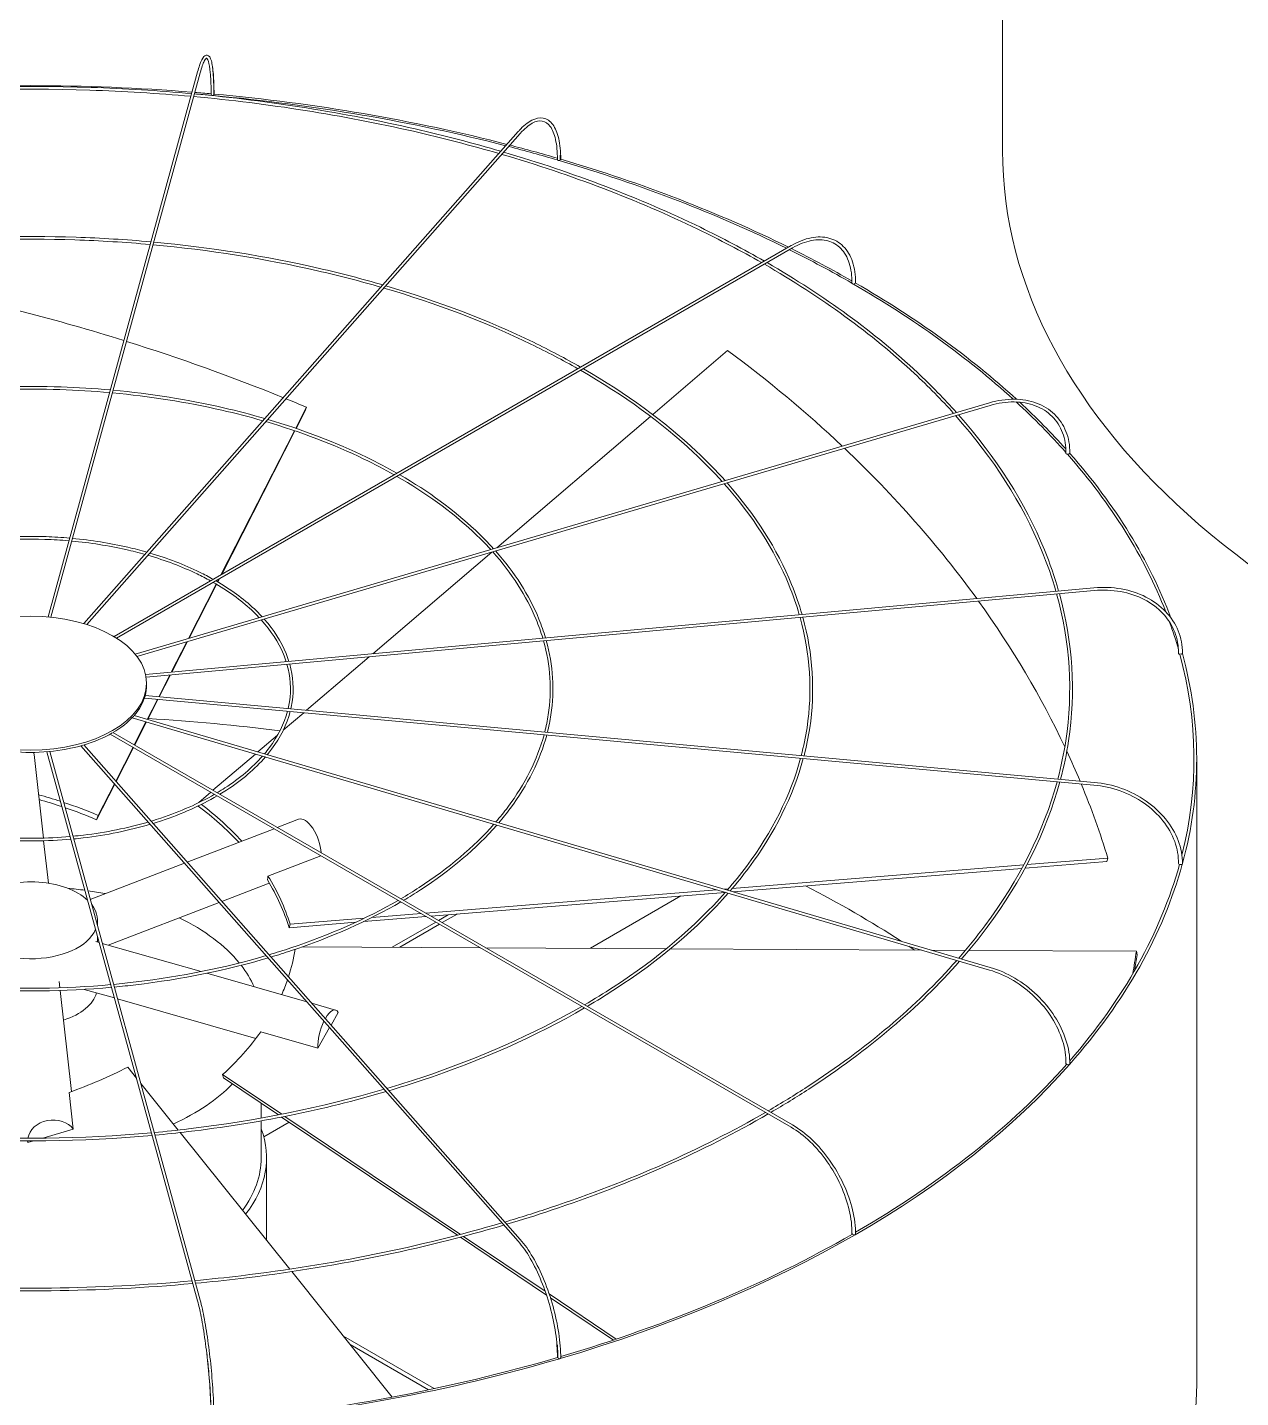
# Model space of a CAD drawing. Header units: millimetres. Extents: x -312439 to 477422, y -331570 to 212570.
# Drawn here: x 398509.9 to 398782.8, y 90898.6 to 91206.8 of the extents above; entities that cross this region are included whole.
import ezdxf

# ---------------------------------------------------------------- set-up
doc = ezdxf.new("R2010")
doc.units = ezdxf.units.MM

msp = doc.modelspace()

# ---------------------------------------------------------------- linework, layer by layer
at = {"color": 0, "linetype": 'Continuous', "lineweight": 0, "extrusion": (8.40036e-17, 0.816497, 0.57735)}
for p, q in [((398729.231, 91179.153), (398729.231, 91319.893)), ((398548.169, 91196.795), (398514.548, 91074.237)), ((398515.167, 91074.178), (398548.76, 91196.633)), ((398620.309, 91183.396), (398522.627, 91072.711)), ((398620.768, 91182.991), (398523.268, 91072.512)), ((398681.695, 91157.741), (398529.378, 91069.801)), ((398682.001, 91157.211), (398529.969, 91069.435)), ((398667.405, 91134.138), (398650.546, 91119.734)), ((398726.305, 91122.373), (398534.139, 91065.842)), ((398534.548, 91065.324), (398726.478, 91121.785)), ((398570.256, 91116.658), (398572.675, 91121.398)), ((398572.304, 91120.431), (398570.361, 91116.622)), ((398572.304, 91120.431), (398572.675, 91121.398)), ((398650.07, 91119.327), (398615.475, 91089.769)), ((398553.44, 91083.693), (398569.975, 91116.106)), ((398570.08, 91116.071), (398553.614, 91083.794)), ((398614.335, 91088.795), (398587.585, 91065.94)), ((398552.653, 91082.15), (398552.929, 91082.691)), ((398553.103, 91082.791), (398552.747, 91082.094)), ((398749.782, 91080.772), (398536.483, 91061.267)), ((398749.838, 91080.162), (398536.597, 91060.663)), ((398546.134, 91069.371), (398552.374, 91081.603)), ((398552.468, 91081.547), (398546.278, 91069.413)), ((398542.27, 91061.796), (398545.75, 91068.619)), ((398545.895, 91068.662), (398542.399, 91061.808)), ((398586.779, 91065.251), (398572.695, 91053.217)), ((398539.444, 91056.258), (398541.941, 91061.151)), ((398542.07, 91061.163), (398539.562, 91056.247)), ((398536.7, 91058.829), (398536.7, 91059.329)), ((398536.216, 91055.938), (398749.782, 91036.409)), ((398536.396, 91056.537), (398749.838, 91037.019)), ((398536.853, 91051.179), (398539.145, 91055.67)), ((398539.262, 91055.66), (398536.96, 91051.147)), ((398726.305, 90994.808), (398533.449, 91051.542)), ((398726.478, 90995.396), (398533.909, 91052.045)), ((398572.044, 91052.662), (398567.438, 91048.726)), ((398682.001, 90959.97), (398529.147, 91048.22)), ((398533.934, 91045.457), (398536.57, 91050.624)), ((398536.677, 91050.592), (398534.029, 91045.402)), ((398620.309, 90933.785), (398521.941, 91045.247)), ((398620.768, 90934.19), (398522.592, 91045.435)), ((398528.528, 91047.871), (398681.695, 90959.44)), ((398566.176, 91047.648), (398561.74, 91043.858)), ((398511.387, 91043.314), (398513.481, 91024.481)), ((398514.287, 91043.898), (398548.169, 90920.386)), ((398548.76, 90920.548), (398514.906, 91043.953)), ((398529.773, 91037.298), (398533.656, 91044.91)), ((398533.751, 91044.855), (398529.85, 91037.21)), ((398561.184, 91043.383), (398551.644, 91035.232)), ((398772.907, 90901.578), (398772.907, 91042.318)), ((398529.551, 91036.624), (398525.469, 91028.621)), ((398525.839, 91029.588), (398529.473, 91036.712)), ((398551.15, 91034.81), (398548.446, 91032.499)), ((398525.469, 91028.621), (398525.839, 91029.588)), ((398548.432, 91032.447), (398548.446, 91032.499)), ((398565.377, 91026.596), (398545.848, 91019.083)), ((398570.906, 91028.722), (398566.113, 91026.878)), ((398513.548, 91023.871), (398514.61, 91014.325)), ((398564.012, 91015.947), (398575.901, 91020.52)), ((398545.238, 91018.849), (398524.031, 91010.692)), ((398668.449, 91013.153), (398734.009, 91018.456)), ((398733.582, 91017.663), (398668.64, 91012.41)), ((398752.719, 91019.211), (398734.311, 91017.722)), ((398734.734, 91018.514), (398752.925, 91019.986)), ((398752.719, 91019.211), (398752.925, 91019.986)), ((398564.31, 91014.34), (398553.652, 91010.241)), ((398599.539, 91007.58), (398664.916, 91012.867)), ((398666.871, 91012.267), (398600.691, 91006.915)), ((398656.911, 91011.462), (398636.53, 90999.695)), ((398666.619, 91013.005), (398667.582, 91013.083)), ((398553.042, 91010.006), (398528.093, 91000.409)), ((398525.657, 91005.982), (398525.657, 91004.763)), ((398583.749, 91005.544), (398568.762, 91004.332)), ((398568.762, 91004.332), (398568.968, 91005.107)), ((398568.968, 91005.107), (398585.683, 91006.459)), ((398599.617, 91006.828), (398585.486, 91005.685)), ((398587.346, 91006.593), (398598.465, 91007.493)), ((398601.731, 91005.607), (398591.921, 90999.943)), ((398593.636, 90999.933), (398602.597, 91005.107)), ((398604.535, 91007.225), (398602.344, 91005.96)), ((398603.21, 91005.46), (398606.549, 91007.388)), ((398525.657, 91002.448), (398525.657, 91001.105)), ((398526.057, 91000.991), (398525.267, 91001.216)), ((398548.965, 90994.446), (398526.746, 91000.794)), ((398611.733, 90999.833), (398571.836, 91000.054)), ((398653.591, 90999.6), (398612.969, 90999.826)), ((398711.105, 90999.28), (398654.552, 90999.594)), ((398720.877, 90999.226), (398713.317, 90999.268)), ((398759.338, 90999.012), (398721.672, 90999.221)), ((398759.502, 90998.251), (398759.338, 90999.012)), ((398572.777, 90987.643), (398550.242, 90994.082)), ((398517.224, 90990.817), (398517.068, 90992.221)), ((398519.82, 90967.472), (398517.292, 90990.206)), ((398529.48, 90988.515), (398522.684, 90990.457)), ((398561.29, 90979.428), (398530.169, 90988.319)), ((398579.198, 90985.809), (398573.87, 90987.331)), ((398579.793, 90985.247), (398578.189, 90982.437)), ((398575.237, 90977.264), (398562.386, 90980.935)), ((398577.869, 90981.875), (398575.237, 90977.264)), ((398534.417, 90970.516), (398532.461, 90972.956)), ((398553.975, 90970.541), (398553.81, 90971.302)), ((398553.81, 90971.302), (398567.094, 90962.375)), ((398543.806, 90958.809), (398535.382, 90969.313)), ((398566.344, 90962.229), (398553.975, 90970.541)), ((398520.226, 90959.028), (398519.308, 90967.289)), ((398562.482, 90961.51), (398562.482, 90964.824)), ((398606.617, 90935.165), (398567.064, 90961.745)), ((398567.812, 90961.893), (398607.314, 90935.347)), ((398513.363, 90956.988), (398520.226, 90959.028)), ((398562.482, 90952.539), (398562.482, 90960.888)), ((398568.79, 90960.585), (398563.067, 90957.281)), ((398509.931, 90956.364), (398509.974, 90955.981)), ((398509.974, 90955.981), (398511.262, 90956.364)), ((398568.899, 90927.521), (398544.26, 90958.244)), ((398563.706, 90933.996), (398563.706, 90952.539)), ((398626.662, 90921.695), (398607.295, 90934.709)), ((398607.991, 90934.892), (398626.373, 90922.539)), ((398591.972, 90898.752), (398569.343, 90926.968)), ((398627.261, 90921.942), (398642.352, 90911.801)), ((398641.707, 90911.584), (398627.534, 90921.108)), ((398601.42, 90900.652), (398580.988, 90912.448)), ((398582.482, 90910.585), (398600.153, 90900.383))]:
    msp.add_line(p, q, dxfattribs=at)
at = {"color": 0, "linetype": 'Continuous', "lineweight": 0}
for centre, major_axis, ratio, start_param, end_param in [((398510.682, 91042.318), (-262.225, 0), 0.5773503, 4.5737285, 4.8518651), ((398510.682, 91042.318), (-261.613, 0), 0.5773503, 4.556469, 4.5713736), ((398510.682, 91042.318), (-262.225, 0), 0.5773503, 4.5571855, 4.5713361), ((398551.523, 91191.65), (0.306, -0.001), 0.5647458, 3.1415927, 4.5569919), ((398551.523, 91191.65), (0.306, -0.001), 0.5647458, 4.5569919, 6.1277883), ((398510.682, 91042.318), (-261.613, 0), 0.5773503, 4.2918428, 4.5551023), ((398551.571, 91191.825), (0.306, 0), 0.5773503, 5.7174869, 6.2831853), ((398510.682, 91042.318), (-262.225, 0), 0.5773503, 4.2917243, 4.5546375), ((398510.682, 91042.318), (-261.613, 0), 0.5773503, 4.242585, 4.2890574), ((398510.682, 91042.318), (-262.225, 0), 0.5773503, 4.2438111, 4.2889455), ((398991.456, 91179.153), (262.225, 0), 0.5773503, 3.1415927, 5.4977871), ((398629.413, 91177.039), (0.306, -0.003), 0.5659728, 3.1415927, 4.2460434), ((398629.413, 91177.039), (0.306, -0.003), 0.5659728, 4.2460434, 5.8168397), ((398510.682, 91042.318), (-261.613, 0), 0.5773503, 4.0051997, 4.2408431), ((398629.552, 91177.196), (0.306, 0), 0.5773503, 5.290332, 6.2831853), ((398510.682, 91042.318), (-262.225, 0), 0.5773503, 4.0050166, 4.2406095), ((398510.682, 91042.318), (-261.613, 0), 0.5773503, 3.9286416, 4.0018792), ((398510.682, 91042.318), (-262.225, 0), 0.5773503, 3.9309746, 4.001704), ((398511.052, 91000.601), (-236.033, 90.421), 0.5343599, 4.8289255, 5.0170065), ((398695.67, 91149.246), (0.306, -0.004), 0.5683066, 3.1415927, 3.9346429), ((398695.67, 91149.246), (0.306, -0.004), 0.5683066, 3.9346429, 5.5054392), ((398510.682, 91042.318), (-261.613, 0), 0.5773503, 3.7066773, 3.9265771), ((398695.886, 91149.371), (-0.306, 0), 0.5773503, 1.8326303, 3.1415927), ((398510.682, 91042.318), (-262.225, 0), 0.5773503, 3.705131, 3.9265633), ((398511.052, 91000.601), (-236.033, 90.421), 0.5343599, 4.6778989, 4.8264893), ((398510.887, 91000.409), (244.29, -64.884), 0.7560981, 0.9482496, 1.0897919), ((398511.052, 91000.601), (-236.033, 90.421), 0.5343599, 4.655659, 4.6753292), ((398510.682, 91042.318), (-261.613, 0), 0.5773503, 3.6151503, 3.7017035), ((398510.682, 91042.318), (-262.225, 0), 0.5773503, 3.6198551, 3.6998544), ((398510.887, 91000.409), (244.29, -64.884), 0.7560981, 0.7473423, 0.9452164), ((398743.809, 91110.992), (-0.306, 0.005), 0.5715189, 0, 0.4809344), ((398743.809, 91110.992), (-0.306, 0.005), 0.5715189, 0.4809344, 2.0517307), ((398510.682, 91042.318), (-261.613, 0), 0.5773503, 3.3623861, 3.6122993), ((398744.081, 91111.072), (-0.306, 0), 0.5773503, 1.5184711, 3.1415927), ((398510.682, 91042.318), (-262.225, 0), 0.5773503, 3.3525846, 3.6125039), ((398510.887, 91000.409), (244.29, -64.884), 0.7560981, 0.5676523, 0.7441319), ((398510.682, 91042.318), (-261.613, 0), 0.5773503, 3.3053341, 3.3466211), ((398769.117, 91066.022), (-0.306, 0.006), 0.5752952, 0, 0.1678974), ((398769.117, 91066.022), (-0.306, 0.006), 0.5752952, 0.1678974, 1.7386937), ((398510.682, 91042.318), (-261.613, 0), 0.5773503, 2.9976529, 3.2980059), ((398769.419, 91066.05), (-0.306, 0), 0.5773503, 1.2043118, 3.1415927), ((398510.682, 91042.318), (-262.225, 0), 0.5773503, 2.9856485, 3.2984345), ((398510.573, 91058.829), (-26.126, 0), 0.5773503, 2.9880814, 3.1415927), ((398510.573, 91058.829), (-26.126, 0), 0.5773503, 2.6739221, 2.9809447), ((398510.573, 91058.829), (-26.126, 0), 0.5773503, 2.3597628, 2.6667854), ((398510.682, 90901.078), (-261.613, 0), 0.5773503, 4.4965959, 4.611374), ((398510.573, 91058.829), (-26.126, 0), 0.5773503, 2.0456036, 2.3526262), ((398510.573, 91058.829), (-26.126, 0), 0.5773503, 1.7314443, 2.0384669), ((398510.573, 91058.829), (-26.126, 0), 0.5773503, 1.417285, 1.7243076), ((398505.893, 91042.703), (-5.494, -0.611), 0.8148193, 3.1415927, 3.239858), ((398510.887, 91000.409), (244.29, -64.884), 0.7560981, 0.5274276, 0.562586), ((398510.887, 91000.409), (244.29, -64.884), 0.7560981, 0.4379774, 0.5241031), ((398511.052, 91000.601), (56.639, -21.698), 0.5343599, 1.6636456, 1.7494756), ((398510.682, 90999.634), (-56.639, 21.698), 0.5343599, 4.7930664, 4.8825345), ((398511.052, 91000.601), (56.639, -21.698), 0.5343599, 1.5140664, 1.6514841), ((398510.682, 90999.634), (-56.639, 21.698), 0.5343599, 4.655659, 4.78086), ((398510.682, 90999.634), (58.621, -15.57), 0.7560981, 0.8715668, 1.0888975), ((398510.887, 91000.409), (58.621, -15.57), 0.7560981, 1.0889957, 1.0897919), ((398510.887, 91000.409), (58.621, -15.57), 0.7560981, 0.8588781, 1.0770864), ((398572.891, 91023.563), (-1.984, 5.159), 0.4527097, 4.0715694, 6.2831853), ((398510.682, 91042.318), (-261.613, 0), 0.5773503, 2.6753447, 2.9836943), ((398510.682, 91042.318), (-262.225, 0), 0.5773503, 2.6707914, 2.9843582), ((398769.117, 91018.738), (-0.306, 0.006), 0.5792658, 0, 1.4246091), ((398769.419, 91018.71), (-0.306, 0), 0.5773503, 0.8901525, 3.1415927), ((398510.682, 91005.982), (-14.976, 0), 0.5773503, 3.6916997, 5.4977871), ((398510.682, 90999.634), (58.621, -15.57), 0.7560981, 0.4379774, 0.6726233), ((398510.887, 91000.409), (58.621, -15.57), 0.7560981, 0.4379774, 0.6748983), ((398510.682, 90983.67), (-51.8, 0), 0.5773503, 4.4755897, 4.5522282), ((398510.682, 90983.67), (-51.8, 0), 0.5773503, 4.3841689, 4.46244), ((398510.682, 90901.078), (-261.613, 0), 0.5773503, 3.867145, 3.9833748), ((398510.682, 91005.982), (-14.976, 0), 0.5773503, 3.0357663, 3.5615783), ((398510.682, 90983.67), (-51.8, 0), 0.5773503, 3.5810046, 4.0125195), ((398510.682, 91005.982), (-14.976, 0), 0.5773503, 0.1968015, 2.9056449), ((398510.517, 91000.395), (59.282, 12.821), 0.7719474, 5.8595474, 5.99043), ((398510.682, 90901.078), (-261.613, 0), 0.5773503, 3.8494737, 3.8569689), ((398510.517, 91000.395), (247.048, 53.431), 0.7719474, 5.9775334, 6.0030301), ((398510.682, 90983.67), (-51.8, 0), 0.5773503, 3.3906549, 3.5616615), ((398510.682, 90999.634), (247.048, 53.431), 0.7719474, 5.9850347, 6.0030301), ((398510.517, 91000.395), (59.282, 12.821), 0.7719474, 5.7736505, 5.8452628), ((398510.682, 90991.074), (-14.976, 0), 0.5773503, 2.0838772, 2.9778132), ((398577.68, 90980.494), (1.518, 5.315), 0.3621096, 5.9116388, 7.2697762), ((398510.517, 91000.395), (59.282, 12.821), 0.7719474, 5.3512156, 5.5881365), ((398577.68, 90980.494), (1.518, 5.315), 0.3621096, 1.1204156, 2.3231422), ((398510.311, 91000.574), (-56.425, -22.248), 0.5660586, 1.5074553, 1.7443762), ((398510.682, 91042.318), (-262.225, 0), 0.5773503, 2.0421116, 2.6702774), ((398510.682, 91042.318), (-261.613, 0), 0.5773503, 2.358999, 2.669365), ((398743.809, 90973.768), (-0.306, 0.005), 0.5830421, 0, 1.1094484), ((398744.081, 90973.688), (-0.306, 0), 0.5773503, 0.5759933, 3.1415927), ((398510.682, 90983.67), (-51.8, 0), 0.5773503, 2.2375498, 2.6358707), ((398515.471, 90956.565), (5.494, 0.611), 0.8148193, 0.440938, 2.9148909), ((398510.682, 90952.539), (-53.025, 0), 0.5773503, 2.7158894, 3.3569527), ((398515.471, 90956.565), (5.494, 0.611), 0.8148193, 3.0505707, 3.1356266), ((398510.682, 90952.539), (51.8, 0), 0.5773503, 5.8780508, 6.2831853), ((398510.682, 91042.318), (-261.613, 0), 0.5773503, 2.0437737, 2.355024), ((398695.67, 90935.515), (-0.306, 0.004), 0.5862544, 0, 0.7932918), ((398695.886, 90935.39), (-0.306, 0), 0.5773503, 0.261834, 3.1415927), ((398510.682, 91042.318), (-262.225, 0), 0.5773503, 1.7280308, 2.0415976), ((398510.682, 91042.318), (-261.613, 0), 0.5773503, 1.7289191, 2.0406845), ((398629.413, 90907.722), (-0.306, 0.003), 0.5885883, 0, 0.4763277), ((398629.552, 90907.564), (-0.306, 0), 0.5773503, 0, 3.1415927), ((398510.682, 90901.578), (262.225, 0), 0.5773503, 3.1415927, 5.4977871), ((398510.682, 90901.578), (262.225, 0), 0.5773503, 5.4977871, 6.2831853)]:
    msp.add_ellipse(centre, major_axis=major_axis, ratio=ratio, start_param=start_param, end_param=end_param, dxfattribs=at)
msp.add_ellipse((398510.573, 91059.329), major_axis=(26.126, 0), ratio=0.5773503, dxfattribs=at)
for points, knots in [([(398551.877, 91191.825), (398551.877, 91193.528), (398551.825, 91195.045), (398551.622, 91197.564), (398551.473, 91198.563), (398551.071, 91199.985), (398550.846, 91200.5), (398550.06, 91200.616), (398549.812, 91200.468), (398549.261, 91199.883), (398548.953, 91199.228), (398548.474, 91197.846), (398548.321, 91197.349), (398548.169, 91196.795)], [4.712389, 4.712389, 4.712389, 4.712389, 5.0265482, 5.0265482, 5.3407075, 5.3407075, 5.6548668, 5.6548668, 5.8236028, 5.8236028, 6.1377621, 6.1377621, 6.2831853, 6.2831853, 6.2831853, 6.2831853]), ([(398548.76, 91196.633), (398549.078, 91197.793), (398549.398, 91198.684), (398549.954, 91199.765), (398550.203, 91199.915), (398550.23, 91199.915), (398550.434, 91199.766), (398550.787, 91198.602), (398550.931, 91197.752), (398551.142, 91195.508), (398551.204, 91194.078), (398551.217, 91192.19), (398551.217, 91191.923), (398551.216, 91191.651)], [0, 0, 0, 0, 0.3152669, 0.3152669, 0.6094726, 0.6094726, 0.9267406, 0.9267406, 1.2208373, 1.2208373, 1.5356304, 1.5356304, 1.5863402, 1.5863402, 1.5863402, 1.5863402]), ([(398551.495, 91197.961), (398551.504, 91197.9), (398551.513, 91197.838), (398551.665, 91196.751), (398551.759, 91195.448), (398551.822, 91193.21), (398551.831, 91192.45), (398551.829, 91191.65)], [1.10131175, 1.10131175, 1.10131175, 1.10131175, 1.12076762, 1.12076762, 1.43803566, 1.43803566, 1.5863026, 1.5863026, 1.5863026, 1.5863026]), ([(398546.831, 91191.915), (398539.336, 91192.592), (398531.784, 91193.06), (398507.556, 91193.876), (398490.798, 91193.405), (398474.316, 91191.915)], [5.342386, 5.342386, 5.342386, 5.342386, 5.43953692, 5.43953692, 5.65318828, 5.65318828, 5.65318828, 5.65318828]), ([(398546.666, 91191.314), (398539.148, 91191.992), (398531.572, 91192.458), (398507.454, 91193.257), (398490.831, 91192.789), (398474.481, 91191.314)], [5.34285963, 5.34285963, 5.34285963, 5.34285963, 5.44045758, 5.44045758, 5.65271466, 5.65271466, 5.65271466, 5.65271466]), ([(398615.945, 91178.452), (398609.668, 91180.281), (398603.247, 91181.946), (398580.797, 91187.08), (398564.19, 91189.707), (398547.286, 91191.258)], [5.03043397, 5.03043397, 5.03043397, 5.03043397, 5.12064091, 5.12064091, 5.34017784, 5.34017784, 5.34017784, 5.34017784]), ([(398616.393, 91178.959), (398610.105, 91180.797), (398603.674, 91182.471), (398581.135, 91187.645), (398564.442, 91190.294), (398547.45, 91191.858)], [5.02911205, 5.02911205, 5.02911205, 5.02911205, 5.11935362, 5.11935362, 5.33970837, 5.33970837, 5.33970837, 5.33970837]), ([(398629.858, 91177.196), (398629.858, 91178.911), (398629.707, 91180.46), (398629.111, 91183.086), (398628.666, 91184.164), (398627.485, 91185.749), (398626.737, 91186.255), (398625.096, 91186.54), (398624.237, 91186.366), (398622.423, 91185.446), (398621.459, 91184.66), (398620.435, 91183.537), (398620.372, 91183.467), (398620.309, 91183.396)], [4.712389, 4.712389, 4.712389, 4.712389, 5.0265482, 5.0265482, 5.3407075, 5.3407075, 5.6548668, 5.6548668, 5.9484515, 5.9484515, 6.2626108, 6.2626108, 6.2831853, 6.2831853, 6.2831853, 6.2831853]), ([(398620.768, 91182.991), (398621.682, 91184.026), (398622.59, 91184.792), (398624.273, 91185.714), (398625.039, 91185.871), (398626.38, 91185.636), (398626.978, 91185.242), (398628.005, 91183.843), (398628.421, 91182.838), (398628.973, 91180.335), (398629.113, 91178.844), (398629.107, 91177.137), (398629.107, 91177.089), (398629.106, 91177.041)], [0, 0, 0, 0, 0.3146448, 0.3146448, 0.6289116, 0.6289116, 0.9461796, 0.9461796, 1.2634477, 1.2634477, 1.5772832, 1.5772832, 1.5863402, 1.5863402, 1.5863402, 1.5863402]), ([(398675.046, 91153.902), (398670.443, 91156.531), (398665.651, 91159.05), (398647.153, 91167.989), (398632.33, 91173.642), (398616.595, 91178.262)], [4.71777189, 4.71777189, 4.71777189, 4.71777189, 4.80086127, 4.80086127, 5.02732174, 5.02732174, 5.02732174, 5.02732174]), ([(398675.66, 91154.257), (398671.045, 91156.902), (398666.241, 91159.436), (398647.692, 91168.432), (398632.825, 91174.119), (398617.042, 91178.769)], [4.71590946, 4.71590946, 4.71590946, 4.71590946, 4.79913358, 4.79913358, 5.02600568, 5.02600568, 5.02600568, 5.02600568]), ([(398629.71, 91178.051), (398629.715, 91177.846), (398629.719, 91177.64), (398629.72, 91177.3), (398629.72, 91177.169), (398629.719, 91177.038)], [7.805980691, 7.805980691, 7.805980691, 7.805980691, 7.845140151, 7.845140151, 7.869416781, 7.869416781, 7.869416781, 7.869416781]), ([(398537.688, 91158.586), (398532.104, 91159.09), (398526.478, 91159.437), (398508.361, 91160.049), (398495.807, 91159.699), (398483.459, 91158.586)], [5.34296141, 5.34296141, 5.34296141, 5.34296141, 5.43938168, 5.43938168, 5.65261288, 5.65261288, 5.65261288, 5.65261288]), ([(398537.523, 91157.986), (398531.916, 91158.49), (398526.267, 91158.836), (398508.258, 91159.431), (398495.84, 91159.083), (398483.624, 91157.986)], [5.34359392, 5.34359392, 5.34359392, 5.34359392, 5.44060854, 5.44060854, 5.65198037, 5.65198037, 5.65198037, 5.65198037]), ([(398696.193, 91149.371), (398696.193, 91151.096), (398695.956, 91152.691), (398695.023, 91155.47), (398694.324, 91156.654), (398692.526, 91158.474), (398691.427, 91159.11), (398688.959, 91159.762), (398687.593, 91159.779), (398684.728, 91159.21), (398683.229, 91158.622), (398681.721, 91157.756), (398681.708, 91157.749), (398681.695, 91157.741)], [3.1415927, 3.1415927, 3.1415927, 3.1415927, 3.4557519, 3.4557519, 3.7699112, 3.7699112, 4.0826965, 4.0826965, 4.3954482, 4.3954482, 4.7096075, 4.7096075, 4.712389, 4.712389, 4.712389, 4.712389]), ([(398682.001, 91157.211), (398683.439, 91158.041), (398684.87, 91158.601), (398687.57, 91159.136), (398688.836, 91159.111), (398691.088, 91158.498), (398692.074, 91157.91), (398693.697, 91156.217), (398694.333, 91155.108), (398695.178, 91152.461), (398695.386, 91150.923), (398695.364, 91149.25)], [1.5707963, 1.5707963, 1.5707963, 1.5707963, 1.8880644, 1.8880644, 2.2053324, 2.2053324, 2.5226004, 2.5226004, 2.8398685, 2.8398685, 3.1571365, 3.1571365, 3.1571365, 3.1571365]), ([(398589.412, 91148.387), (398584.759, 91149.738), (398580.001, 91150.97), (398563.24, 91154.8), (398550.803, 91156.767), (398538.143, 91157.93)], [5.03177949, 5.03177949, 5.03177949, 5.03177949, 5.12085286, 5.12085286, 5.34001919, 5.34001919, 5.34001919, 5.34001919]), ([(398589.86, 91148.894), (398585.197, 91150.254), (398580.429, 91151.494), (398563.578, 91155.365), (398551.055, 91157.354), (398538.307, 91158.53)], [5.03001504, 5.03001504, 5.03001504, 5.03001504, 5.11913743, 5.11913743, 5.33939405, 5.33939405, 5.33939405, 5.33939405]), ([(398718.238, 91119.999), (398715.501, 91123.052), (398712.562, 91126.045), (398699.881, 91137.88), (398688.523, 91146.149), (398675.66, 91153.55)], [4.40451603, 4.40451603, 4.40451603, 4.40451603, 4.48100319, 4.48100319, 4.71406654, 4.71406654, 4.71406654, 4.71406654]), ([(398718.888, 91120.191), (398716.156, 91123.253), (398713.222, 91126.254), (398700.532, 91138.15), (398689.156, 91146.463), (398676.273, 91153.904)], [4.40270972, 4.40270972, 4.40270972, 4.40270972, 4.47899466, 4.47899466, 4.71221436, 4.71221436, 4.71221436, 4.71221436]), ([(398633.722, 91130.044), (398630.329, 91131.974), (398626.8, 91133.825), (398612.992, 91140.494), (398601.869, 91144.733), (398590.062, 91148.197)], [4.7196458, 4.7196458, 4.7196458, 4.7196458, 4.80114658, 4.80114658, 5.02763075, 5.02763075, 5.02763075, 5.02763075]), ([(398634.336, 91130.398), (398630.932, 91132.345), (398627.39, 91134.212), (398613.53, 91140.937), (398602.364, 91145.211), (398590.509, 91148.704)], [4.71715813, 4.71715813, 4.71715813, 4.71715813, 4.79884427, 4.79884427, 5.02587671, 5.02587671, 5.02587671, 5.02587671]), ([(398666.17, 91104.682), (398664.16, 91106.913), (398662.005, 91109.101), (398652.538, 91117.93), (398644.004, 91124.137), (398634.337, 91129.692)], [4.40671458, 4.40671458, 4.40671458, 4.40671458, 4.48133637, 4.48133637, 4.71470569, 4.71470569, 4.71470569, 4.71470569]), ([(398666.822, 91104.874), (398664.815, 91107.114), (398662.665, 91109.31), (398653.19, 91118.199), (398644.637, 91124.451), (398634.95, 91130.046)], [4.40429576, 4.40429576, 4.40429576, 4.40429576, 4.47865981, 4.47865981, 4.7122362, 4.7122362, 4.7122362, 4.7122362]), ([(398528.548, 91125.27), (398524.874, 91125.598), (398521.174, 91125.826), (398509.164, 91126.234), (398500.814, 91126.004), (398492.599, 91125.27)], [5.34408303, 5.34408303, 5.34408303, 5.34408303, 5.43906993, 5.43906993, 5.65149126, 5.65149126, 5.65149126, 5.65149126]), ([(398528.383, 91124.669), (398524.686, 91124.998), (398520.962, 91125.224), (398509.062, 91125.615), (398500.847, 91125.388), (398492.763, 91124.669)], [5.34503474, 5.34503474, 5.34503474, 5.34503474, 5.44090812, 5.44090812, 5.65053954, 5.65053954, 5.65053954, 5.65053954]), ([(398563.335, 91118.838), (398560.294, 91119.722), (398557.186, 91120.529), (398546.022, 91123.096), (398537.67, 91124.426), (398529.168, 91125.213)], [5.03173968, 5.03173968, 5.03173968, 5.03173968, 5.11870396, 5.11870396, 5.33874043, 5.33874043, 5.33874043, 5.33874043]), ([(398562.887, 91118.331), (398559.856, 91119.205), (398556.759, 91120.004), (398545.684, 91122.532), (398537.418, 91123.839), (398529.003, 91124.613)], [5.03439168, 5.03439168, 5.03439168, 5.03439168, 5.12127422, 5.12127422, 5.3396756, 5.3396756, 5.3396756, 5.3396756]), ([(398744.388, 91111.072), (398744.388, 91112.805), (398744.088, 91114.455), (398742.913, 91117.424), (398742.036, 91118.743), (398739.795, 91120.91), (398738.432, 91121.758), (398735.361, 91122.899), (398733.654, 91123.193), (398730.065, 91123.206), (398728.184, 91122.925), (398726.305, 91122.373)], [4.712389, 4.712389, 4.712389, 4.712389, 5.0265482, 5.0265482, 5.3407075, 5.3407075, 5.6548668, 5.6548668, 5.969026, 5.969026, 6.2831853, 6.2831853, 6.2831853, 6.2831853]), ([(398726.478, 91121.785), (398728.294, 91122.319), (398730.107, 91122.586), (398733.541, 91122.563), (398735.163, 91122.273), (398738.055, 91121.173), (398739.326, 91120.363), (398741.4, 91118.305), (398742.205, 91117.056), (398743.27, 91114.233), (398743.53, 91112.659), (398743.502, 91110.997)], [0, 0, 0, 0, 0.317268, 0.317268, 0.6345361, 0.6345361, 0.9518041, 0.9518041, 1.2690722, 1.2690722, 1.5863402, 1.5863402, 1.5863402, 1.5863402]), ([(398741.239, 91079.991), (398740.352, 91083.099), (398739.275, 91086.19), (398733.697, 91099.727), (398727.195, 91109.903), (398718.689, 91119.493)], [4.09036759, 4.09036759, 4.09036759, 4.09036759, 4.16055829, 4.16055829, 4.40029723, 4.40029723, 4.40029723, 4.40029723]), ([(398741.86, 91080.048), (398740.974, 91083.166), (398739.899, 91086.267), (398734.327, 91099.857), (398727.831, 91110.067), (398719.338, 91119.684)], [4.08953528, 4.08953528, 4.08953528, 4.08953528, 4.15944113, 4.15944113, 4.39851052, 4.39851052, 4.39851052, 4.39851052]), ([(398592.407, 91106.191), (398590.222, 91107.425), (398587.953, 91108.61), (398578.833, 91113.01), (398571.413, 91115.834), (398563.537, 91118.142)], [4.72327264, 4.72327264, 4.72327264, 4.72327264, 4.80171455, 4.80171455, 5.02817129, 5.02817129, 5.02817129, 5.02817129]), ([(398593.022, 91106.546), (398590.825, 91107.796), (398588.543, 91108.997), (398579.372, 91113.453), (398571.908, 91116.312), (398563.985, 91118.649)], [4.71952861, 4.71952861, 4.71952861, 4.71952861, 4.7982649, 4.7982649, 5.02554265, 5.02554265, 5.02554265, 5.02554265]), ([(398614.11, 91089.367), (398612.824, 91090.78), (398611.451, 91092.166), (398605.199, 91097.988), (398599.49, 91102.132), (398593.024, 91105.84)], [4.41096312, 4.41096312, 4.41096312, 4.41096312, 4.4820009, 4.4820009, 4.71586354, 4.71586354, 4.71586354, 4.71586354]), ([(398614.763, 91089.559), (398613.481, 91090.98), (398612.112, 91092.374), (398605.85, 91098.258), (398600.123, 91102.447), (398593.637, 91106.194)], [4.40730528, 4.40730528, 4.40730528, 4.40730528, 4.47799052, 4.47799052, 4.71216027, 4.71216027, 4.71216027, 4.71216027]), ([(398683.528, 91074.713), (398682.874, 91076.975), (398682.085, 91079.224), (398677.92, 91089.324), (398673.027, 91096.971), (398666.623, 91104.177)], [4.09258463, 4.09258463, 4.09258463, 4.09258463, 4.16074385, 4.16074385, 4.40108815, 4.40108815, 4.40108815, 4.40108815]), ([(398684.149, 91074.77), (398683.496, 91077.042), (398682.71, 91079.301), (398678.55, 91089.454), (398673.663, 91097.135), (398667.272, 91104.368)], [4.09145544, 4.09145544, 4.09145544, 4.09145544, 4.15925512, 4.15925512, 4.39870409, 4.39870409, 4.39870409, 4.39870409]), ([(398519.408, 91091.952), (398517.645, 91092.107), (398515.87, 91092.215), (398509.968, 91092.418), (398505.821, 91092.31), (398501.739, 91091.952)], [5.34742678, 5.34742678, 5.34742678, 5.34742678, 5.43812478, 5.43812478, 5.64814751, 5.64814751, 5.64814751, 5.64814751]), ([(398519.243, 91091.352), (398517.457, 91091.506), (398515.658, 91091.613), (398509.866, 91091.8), (398505.854, 91091.693), (398501.903, 91091.352)], [5.34934775, 5.34934775, 5.34934775, 5.34934775, 5.44178794, 5.44178794, 5.64622654, 5.64622654, 5.64622654, 5.64622654]), ([(398536.361, 91088.273), (398534.953, 91088.672), (398533.517, 91089.037), (398528.129, 91090.263), (398524.033, 91090.91), (398519.863, 91091.296)], [5.04221465, 5.04221465, 5.04221465, 5.04221465, 5.12251796, 5.12251796, 5.33864709, 5.33864709, 5.33864709, 5.33864709]), ([(398536.81, 91088.782), (398535.391, 91089.189), (398533.944, 91089.563), (398528.467, 91090.827), (398524.285, 91091.497), (398520.028, 91091.896)], [5.03687901, 5.03687901, 5.03687901, 5.03687901, 5.11739529, 5.11739529, 5.33679188, 5.33679188, 5.33679188, 5.33679188]), ([(398551.707, 91082.693), (398550.719, 91083.247), (398549.697, 91083.782), (398545.213, 91085.968), (398541.453, 91087.412), (398537.46, 91088.593)], [4.72658474, 4.72658474, 4.72658474, 4.72658474, 4.79652126, 4.79652126, 5.0245472, 5.0245472, 5.0245472, 5.0245472]), ([(398625.819, 91069.436), (398625.397, 91070.855), (398624.897, 91072.266), (398622.145, 91078.928), (398618.863, 91084.043), (398614.565, 91088.863)], [4.09685918, 4.09685918, 4.09685918, 4.09685918, 4.16111414, 4.16111414, 4.40251946, 4.40251946, 4.40251946, 4.40251946]), ([(398626.44, 91069.493), (398626.02, 91070.922), (398625.522, 91072.343), (398622.775, 91079.058), (398619.499, 91084.208), (398615.214, 91089.054)], [4.09510983, 4.09510983, 4.09510983, 4.09510983, 4.15888353, 4.15888353, 4.39893942, 4.39893942, 4.39893942, 4.39893942]), ([(398551.089, 91082.336), (398550.114, 91082.875), (398549.106, 91083.394), (398544.675, 91085.525), (398540.958, 91086.935), (398537.012, 91088.086)], [4.73414686, 4.73414686, 4.73414686, 4.73414686, 4.80339703, 4.80339703, 5.02979007, 5.02979007, 5.02979007, 5.02979007]), ([(398562.044, 91074.051), (398561.486, 91074.645), (398560.897, 91075.23), (398557.859, 91078.046), (398554.977, 91080.127), (398551.71, 91081.987)], [4.42373247, 4.42373247, 4.42373247, 4.42373247, 4.48397953, 4.48397953, 4.71933502, 4.71933502, 4.71933502, 4.71933502]), ([(398562.701, 91074.244), (398562.145, 91074.846), (398561.559, 91075.439), (398558.51, 91078.316), (398555.61, 91080.442), (398552.324, 91082.341)], [4.41624247, 4.41624247, 4.41624247, 4.41624247, 4.47598634, 4.47598634, 4.71193426, 4.71193426, 4.71193426, 4.71193426]), ([(398741.671, 91037.766), (398742.427, 91040.622), (398743.023, 91043.491), (398745.124, 91057.369), (398744.434, 91068.486), (398741.408, 91079.391)], [3.77541609, 3.77541609, 3.77541609, 3.77541609, 3.83978539, 3.83978539, 4.08585643, 4.08585643, 4.08585643, 4.08585643]), ([(398742.289, 91037.709), (398743.043, 91040.572), (398743.638, 91043.449), (398745.735, 91057.365), (398745.046, 91068.516), (398742.028, 91079.448)], [3.77616248, 3.77616248, 3.77616248, 3.77616248, 3.84020832, 3.84020832, 4.08505688, 4.08505688, 4.08505688, 4.08505688]), ([(398769.725, 91066.05), (398769.725, 91067.786), (398769.392, 91069.494), (398768.093, 91072.68), (398767.128, 91074.158), (398764.663, 91076.737), (398763.165, 91077.838), (398759.785, 91079.558), (398757.904, 91080.178), (398753.942, 91080.88), (398751.862, 91080.962), (398749.782, 91080.772)], [4.712389, 4.712389, 4.712389, 4.712389, 5.0265482, 5.0265482, 5.3407075, 5.3407075, 5.6548668, 5.6548668, 5.969026, 5.969026, 6.2831853, 6.2831853, 6.2831853, 6.2831853]), ([(398749.838, 91080.162), (398751.853, 91080.346), (398753.868, 91080.264), (398757.691, 91079.576), (398759.5, 91078.97), (398762.731, 91077.299), (398764.153, 91076.235), (398766.472, 91073.756), (398767.369, 91072.342), (398768.554, 91069.304), (398768.841, 91067.68), (398768.81, 91066.028)], [6.2831853, 6.2831853, 6.2831853, 6.2831853, 6.6004533, 6.6004533, 6.9177214, 6.9177214, 7.2349894, 7.2349894, 7.5522575, 7.5522575, 7.8695255, 7.8695255, 7.8695255, 7.8695255]), ([(398568.103, 91064.159), (398567.919, 91064.734), (398567.708, 91065.307), (398566.369, 91068.532), (398564.699, 91071.116), (398562.506, 91073.549)], [4.10975269, 4.10975269, 4.10975269, 4.10975269, 4.16221832, 4.16221832, 4.40682155, 4.40682155, 4.40682155, 4.40682155]), ([(398568.727, 91064.216), (398568.544, 91064.801), (398568.334, 91065.384), (398567, 91068.663), (398565.335, 91071.28), (398563.156, 91073.74)], [4.10592526, 4.10592526, 4.10592526, 4.10592526, 4.15777238, 4.15777238, 4.39963811, 4.39963811, 4.39963811, 4.39963811]), ([(398683.966, 91043.042), (398684.508, 91045.116), (398684.937, 91047.199), (398686.507, 91057.558), (398685.984, 91065.915), (398683.698, 91074.114)], [3.77736844, 3.77736844, 3.77736844, 3.77736844, 3.83971259, 3.83971259, 4.08656564, 4.08656564, 4.08656564, 4.08656564]), ([(398684.584, 91042.986), (398685.124, 91045.066), (398685.552, 91047.157), (398687.118, 91057.554), (398686.596, 91065.945), (398684.318, 91074.171)], [3.77834287, 3.77834287, 3.77834287, 3.77834287, 3.84027623, 3.84027623, 4.08549455, 4.08549455, 4.08549455, 4.08549455]), ([(398626.258, 91048.319), (398626.587, 91049.614), (398626.851, 91050.915), (398627.889, 91057.755), (398627.534, 91063.349), (398625.992, 91068.837)], [3.78111281, 3.78111281, 3.78111281, 3.78111281, 3.83956511, 3.83956511, 4.08781837, 4.08781837, 4.08781837, 4.08781837]), ([(398626.875, 91048.263), (398627.203, 91049.565), (398627.466, 91050.873), (398628.5, 91057.751), (398628.146, 91063.379), (398626.612, 91068.894)], [3.78251471, 3.78251471, 3.78251471, 3.78251471, 3.8404098, 3.8404098, 4.0861992, 4.0861992, 4.0861992, 4.0861992]), ([(398568.544, 91053.597), (398568.665, 91054.113), (398568.765, 91054.63), (398569.272, 91057.951), (398569.084, 91060.782), (398568.285, 91063.56)], [3.79241111, 3.79241111, 3.79241111, 3.79241111, 3.83910744, 3.83910744, 4.09159713, 4.09159713, 4.09159713, 4.09159713]), ([(398569.16, 91053.541), (398569.28, 91054.064), (398569.38, 91054.588), (398569.882, 91057.947), (398569.696, 91060.813), (398568.905, 91063.617)], [3.79485754, 3.79485754, 3.79485754, 3.79485754, 3.8407928, 3.8407928, 4.08828416, 4.08828416, 4.08828416, 4.08828416]), ([(398563.212, 91043.425), (398563.593, 91043.877), (398563.956, 91044.333), (398566.266, 91047.419), (398567.643, 91050.182), (398568.393, 91052.996)], [3.47410339, 3.47410339, 3.47410339, 3.47410339, 3.51894345, 3.51894345, 3.77424927, 3.77424927, 3.77424927, 3.77424927]), ([(398563.852, 91043.236), (398564.196, 91043.651), (398564.525, 91044.069), (398566.843, 91047.183), (398568.251, 91050.03), (398569.012, 91052.939)], [3.48078418, 3.48078418, 3.48078418, 3.48078418, 3.52099532, 3.52099532, 3.77722211, 3.77722211, 3.77722211, 3.77722211]), ([(398615.274, 91028.109), (398616.22, 91029.206), (398617.114, 91030.317), (398621.846, 91036.646), (398624.588, 91042.13), (398626.1, 91047.719)], [3.46491265, 3.46491265, 3.46491265, 3.46491265, 3.51947788, 3.51947788, 3.77207122, 3.77207122, 3.77207122, 3.77207122]), ([(398615.918, 91027.92), (398616.825, 91028.98), (398617.683, 91030.053), (398622.424, 91036.411), (398625.197, 91041.978), (398626.719, 91047.662)], [3.46836695, 3.46836695, 3.46836695, 3.46836695, 3.52050672, 3.52050672, 3.77360482, 3.77360482, 3.77360482, 3.77360482]), ([(398552.588, 91034.687), (398553.183, 91035.041), (398553.766, 91035.403), (398557.667, 91037.934), (398560.511, 91040.343), (398562.773, 91042.915)], [3.15594616, 3.15594616, 3.15594616, 3.15594616, 3.1998122, 3.1998122, 3.45718678, 3.45718678, 3.45718678, 3.45718678]), ([(398553.195, 91034.337), (398553.699, 91034.641), (398554.195, 91034.951), (398558.14, 91037.512), (398561.087, 91040.026), (398563.42, 91042.725)], [3.16311142, 3.16311142, 3.16311142, 3.16311142, 3.20013863, 3.20013863, 3.46418527, 3.46418527, 3.46418527, 3.46418527]), ([(398667.333, 91012.795), (398668.846, 91014.536), (398670.272, 91016.301), (398677.426, 91025.874), (398681.533, 91034.077), (398683.806, 91042.442)], [3.46185589, 3.46185589, 3.46185589, 3.46185589, 3.51965328, 3.51965328, 3.77134922, 3.77134922, 3.77134922, 3.77134922]), ([(398667.979, 91012.605), (398669.451, 91014.309), (398670.841, 91016.037), (398678.004, 91025.639), (398682.142, 91033.926), (398684.426, 91042.385)], [3.46418406, 3.46418406, 3.46418406, 3.46418406, 3.52033986, 3.52033986, 3.7723822, 3.7723822, 3.7723822, 3.7723822]), ([(398719.383, 90997.483), (398721.467, 90999.871), (398723.427, 91002.294), (398733.003, 91015.11), (398738.474, 91026.029), (398741.51, 91037.165)], [3.46025293, 3.46025293, 3.46025293, 3.46025293, 3.51974047, 3.51974047, 3.77090484, 3.77090484, 3.77090484, 3.77090484]), ([(398720.03, 90997.293), (398722.073, 90999.644), (398723.997, 91002.029), (398733.581, 91014.875), (398739.083, 91025.878), (398742.129, 91037.109)], [3.4620089, 3.4620089, 3.4620089, 3.4620089, 3.52025567, 3.52025567, 3.77168417, 3.77168417, 3.77168417, 3.77168417]), ([(398749.782, 91036.409), (398751.798, 91036.225), (398753.814, 91035.774), (398757.645, 91034.383), (398759.459, 91033.444), (398762.703, 91031.174), (398764.132, 91029.843), (398766.463, 91026.925), (398767.364, 91025.338), (398768.554, 91022.07), (398768.841, 91020.39), (398768.81, 91018.744)], [0, 0, 0, 0, 0.317268, 0.317268, 0.6345361, 0.6345361, 0.9518041, 0.9518041, 1.2690722, 1.2690722, 1.5863402, 1.5863402, 1.5863402, 1.5863402]), ([(398769.725, 91018.71), (398769.725, 91020.447), (398769.393, 91022.211), (398768.099, 91025.621), (398767.138, 91027.267), (398764.685, 91030.282), (398763.194, 91031.651), (398759.826, 91033.981), (398757.951, 91034.943), (398753.996, 91036.366), (398751.918, 91036.829), (398749.838, 91037.019)], [4.712389, 4.712389, 4.712389, 4.712389, 5.0265482, 5.0265482, 5.3407075, 5.3407075, 5.6548668, 5.6548668, 5.969026, 5.969026, 6.2831853, 6.2831853, 6.2831853, 6.2831853]), ([(398537.724, 91028.289), (398538.464, 91028.512), (398539.196, 91028.745), (398544.321, 91030.456), (398548.387, 91032.259), (398551.979, 91034.331)], [2.837842, 2.837842, 2.837842, 2.837842, 2.88061564, 2.88061564, 3.14113288, 3.14113288, 3.14113288, 3.14113288]), ([(398538.169, 91027.784), (398538.801, 91027.977), (398539.427, 91028.177), (398544.635, 91029.911), (398548.866, 91031.798), (398552.591, 91033.978)], [2.84298262, 2.84298262, 2.84298262, 2.84298262, 2.8793398, 2.8793398, 3.14846238, 3.14846238, 3.14846238, 3.14846238]), ([(398520.135, 91024.893), (398520.93, 91024.969), (398521.723, 91025.054), (398527.565, 91025.756), (398532.476, 91026.75), (398537.076, 91028.097)], [2.52003494, 2.52003494, 2.52003494, 2.52003494, 2.56128493, 2.56128493, 2.82541727, 2.82541727, 2.82541727, 2.82541727]), ([(398520.3, 91024.294), (398521.013, 91024.362), (398521.725, 91024.439), (398527.672, 91025.144), (398532.764, 91026.179), (398537.524, 91027.59)], [2.52186126, 2.52186126, 2.52186126, 2.52186126, 2.55867334, 2.55867334, 2.83065097, 2.83065097, 2.83065097, 2.83065097]), ([(398593.903, 91010.834), (398595.302, 91011.653), (398596.664, 91012.493), (398604.632, 91017.663), (398610.307, 91022.466), (398614.831, 91027.601)], [3.14877196, 3.14877196, 3.14877196, 3.14877196, 3.19991213, 3.19991213, 3.45646828, 3.45646828, 3.45646828, 3.45646828]), ([(398594.513, 91010.482), (398595.819, 91011.252), (398597.093, 91012.041), (398605.105, 91017.242), (398610.884, 91022.15), (398615.478, 91027.411)], [3.15241617, 3.15241617, 3.15241617, 3.15241617, 3.2000755, 3.2000755, 3.46000178, 3.46000178, 3.46000178, 3.46000178]), ([(398501.466, 91024.236), (398502.182, 91024.171), (398502.901, 91024.114), (398508.954, 91023.699), (398514.373, 91023.757), (398519.68, 91024.236)], [2.20116261, 2.20116261, 2.20116261, 2.20116261, 2.23802396, 2.23802396, 2.51122637, 2.51122637, 2.51122637, 2.51122637]), ([(398501.631, 91024.836), (398502.382, 91024.769), (398503.135, 91024.71), (398509.081, 91024.317), (398514.352, 91024.376), (398519.516, 91024.836)], [2.2030547, 2.2030547, 2.2030547, 2.2030547, 2.24193573, 2.24193573, 2.50933428, 2.50933428, 2.50933428, 2.50933428]), ([(398563.869, 91015.071), (398563.927, 91015.291), (398563.972, 91015.542), (398564.005, 91015.861), (398564.009, 91015.904), (398564.012, 91015.947)], [27.2141577, 27.2141577, 27.2141577, 27.2141577, 28.9150445, 28.9150445, 29.1719106, 29.1719106, 29.1719106, 29.1719106]), ([(398635.217, 90986.981), (398637.42, 90988.265), (398639.563, 90989.583), (398651.597, 90997.393), (398660.104, 91004.59), (398666.889, 91012.287)], [3.14637947, 3.14637947, 3.14637947, 3.14637947, 3.19994276, 3.19994276, 3.45622926, 3.45622926, 3.45622926, 3.45622926]), ([(398635.827, 90986.629), (398637.937, 90987.864), (398639.992, 90989.131), (398652.07, 90996.971), (398660.681, 91004.274), (398667.536, 91012.097)], [3.14882268, 3.14882268, 3.14882268, 3.14882268, 3.20005174, 3.20005174, 3.4585926, 3.4585926, 3.4585926, 3.4585926]), ([(398564.249, 90998.233), (398565.901, 90998.725), (398567.533, 90999.24), (398577.956, 91002.719), (398586.098, 91006.327), (398593.293, 91010.479)], [2.8326444, 2.8326444, 2.8326444, 2.8326444, 2.88031456, 2.88031456, 3.14136267, 3.14136267, 3.14136267, 3.14136267]), ([(398564.695, 90997.727), (398566.239, 90998.19), (398567.765, 90998.672), (398578.27, 91002.173), (398586.577, 91005.866), (398593.905, 91010.126)], [2.83524734, 2.83524734, 2.83524734, 2.83524734, 2.87967423, 2.87967423, 3.14504801, 3.14504801, 3.14504801, 3.14504801]), ([(398529.275, 90991.576), (398530.969, 90991.734), (398532.657, 90991.914), (398544.491, 90993.331), (398554.361, 90995.329), (398563.601, 90998.041)], [2.51666009, 2.51666009, 2.51666009, 2.51666009, 2.56064993, 2.56064993, 2.826424, 2.826424, 2.826424, 2.826424]), ([(398529.44, 90990.976), (398531.052, 90991.128), (398532.66, 90991.299), (398544.599, 90992.719), (398554.648, 90994.758), (398564.048, 90997.534)], [2.517588, 2.517588, 2.517588, 2.517588, 2.55933958, 2.55933958, 2.82905034, 2.82905034, 2.82905034, 2.82905034]), ([(398676.52, 90963.134), (398679.531, 90964.885), (398682.458, 90966.683), (398698.558, 90977.131), (398709.893, 90986.72), (398718.938, 90996.976)], [3.14512292, 3.14512292, 3.14512292, 3.14512292, 3.19995757, 3.19995757, 3.45603404, 3.45603404, 3.45603404, 3.45603404]), ([(398677.132, 90962.782), (398680.048, 90964.484), (398682.887, 90966.231), (398699.031, 90976.71), (398710.471, 90986.403), (398719.586, 90996.785)], [3.14696065, 3.14696065, 3.14696065, 3.14696065, 3.20003933, 3.20003933, 3.45780979, 3.45780979, 3.45780979, 3.45780979]), ([(398726.305, 90994.808), (398728.121, 90994.274), (398729.94, 90993.473), (398733.399, 90991.415), (398735.038, 90990.158), (398737.971, 90987.317), (398739.265, 90985.732), (398741.375, 90982.396), (398742.192, 90980.645), (398743.27, 90977.155), (398743.53, 90975.417), (398743.502, 90973.774)], [6.2831853, 6.2831853, 6.2831853, 6.2831853, 6.6004533, 6.6004533, 6.9177214, 6.9177214, 7.2349894, 7.2349894, 7.5522575, 7.5522575, 7.8695255, 7.8695255, 7.8695255, 7.8695255]), ([(398744.388, 90973.688), (398744.388, 90975.421), (398744.088, 90977.235), (398742.926, 90980.856), (398742.063, 90982.661), (398739.858, 90986.09), (398738.517, 90987.714), (398735.486, 90990.623), (398733.797, 90991.909), (398730.232, 90994.019), (398728.357, 90994.843), (398726.478, 90995.396)], [4.712389, 4.712389, 4.712389, 4.712389, 5.0265482, 5.0265482, 5.3407075, 5.3407075, 5.6548668, 5.6548668, 5.969026, 5.969026, 6.2831853, 6.2831853, 6.2831853, 6.2831853]), ([(398492.327, 90990.919), (398493.829, 90990.782), (398495.337, 90990.663), (398507.467, 90989.838), (398518.257, 90989.959), (398528.82, 90990.919)], [2.20014358, 2.20014358, 2.20014358, 2.20014358, 2.23901367, 2.23901367, 2.5122454, 2.5122454, 2.5122454, 2.5122454]), ([(398492.491, 90991.519), (398494.029, 90991.38), (398495.571, 90991.259), (398507.594, 90990.456), (398518.235, 90990.578), (398528.656, 90991.519)], [2.20108803, 2.20108803, 2.20108803, 2.20108803, 2.24097619, 2.24097619, 2.51130095, 2.51130095, 2.51130095, 2.51130095]), ([(398590.774, 90968.177), (398593.338, 90968.938), (398595.87, 90969.735), (398611.591, 90974.98), (398623.809, 90980.395), (398634.606, 90986.627)], [2.8309089, 2.8309089, 2.8309089, 2.8309089, 2.8802112, 2.8802112, 3.14143931, 3.14143931, 3.14143931, 3.14143931]), ([(398591.221, 90967.671), (398593.676, 90968.402), (398596.102, 90969.167), (398611.905, 90974.435), (398624.288, 90979.934), (398635.218, 90986.273)], [2.8326515, 2.8326515, 2.8326515, 2.8326515, 2.87978381, 2.87978381, 3.14390081, 3.14390081, 3.14390081, 3.14390081]), ([(398538.415, 90958.259), (398541.008, 90958.5), (398543.592, 90958.774), (398561.417, 90960.905), (398576.245, 90963.909), (398590.126, 90967.986)], [2.51553267, 2.51553267, 2.51553267, 2.51553267, 2.56043494, 2.56043494, 2.82676017, 2.82676017, 2.82676017, 2.82676017]), ([(398538.579, 90957.659), (398541.091, 90957.893), (398543.594, 90958.159), (398561.524, 90960.293), (398576.532, 90963.337), (398590.573, 90967.479)], [2.51615458, 2.51615458, 2.51615458, 2.51615458, 2.55956039, 2.55956039, 2.82851318, 2.82851318, 2.82851318, 2.82851318]), ([(398617.291, 90938.13), (398620.77, 90939.16), (398624.204, 90940.241), (398645.222, 90947.252), (398661.512, 90954.471), (398675.909, 90962.78)], [2.83000203, 2.83000203, 2.83000203, 2.83000203, 2.88015896, 2.88015896, 3.14141755, 3.14141755, 3.14141755, 3.14141755]), ([(398617.738, 90937.624), (398621.108, 90938.625), (398624.436, 90939.673), (398645.536, 90946.707), (398661.991, 90954.01), (398676.521, 90962.427)], [2.83131179, 2.83131179, 2.83131179, 2.83131179, 2.87983823, 2.87983823, 3.14326557, 3.14326557, 3.14326557, 3.14326557]), ([(398681.695, 90959.44), (398683.132, 90958.61), (398684.575, 90957.511), (398687.322, 90954.884), (398688.625, 90953.356), (398690.958, 90950.026), (398691.988, 90948.225), (398693.668, 90944.53), (398694.319, 90942.638), (398695.178, 90938.955), (398695.386, 90937.165), (398695.364, 90935.519)], [1.5707963, 1.5707963, 1.5707963, 1.5707963, 1.8880644, 1.8880644, 2.2053324, 2.2053324, 2.5226004, 2.5226004, 2.8398685, 2.8398685, 3.1571365, 3.1571365, 3.1571365, 3.1571365]), ([(398696.193, 90935.39), (398696.193, 90937.115), (398695.956, 90938.97), (398695.038, 90942.765), (398694.355, 90944.705), (398692.611, 90948.483), (398691.55, 90950.322), (398689.149, 90953.722), (398687.811, 90955.282), (398684.984, 90957.975), (398683.495, 90959.108), (398682.001, 90959.97)], [3.1415927, 3.1415927, 3.1415927, 3.1415927, 3.4557519, 3.4557519, 3.7699112, 3.7699112, 4.0840704, 4.0840704, 4.3982297, 4.3982297, 4.712389, 4.712389, 4.712389, 4.712389]), ([(398483.187, 90957.602), (398485.476, 90957.394), (398487.772, 90957.211), (398505.98, 90955.977), (398522.14, 90956.162), (398537.96, 90957.602)], [2.19980176, 2.19980176, 2.19980176, 2.19980176, 2.23934285, 2.23934285, 2.51258722, 2.51258722, 2.51258722, 2.51258722]), ([(398483.351, 90958.202), (398485.676, 90957.991), (398488.007, 90957.808), (398506.107, 90956.595), (398522.119, 90956.781), (398537.795, 90958.202)], [2.20043103, 2.20043103, 2.20043103, 2.20043103, 2.24065263, 2.24065263, 2.51195795, 2.51195795, 2.51195795, 2.51195795]), ([(398547.552, 90924.953), (398551.045, 90925.276), (398554.525, 90925.645), (398578.34, 90928.491), (398598.123, 90932.498), (398616.643, 90937.939)], [2.51495522, 2.51495522, 2.51495522, 2.51495522, 2.56032682, 2.56032682, 2.8268898, 2.8268898, 2.8268898, 2.8268898]), ([(398547.716, 90924.353), (398551.128, 90924.67), (398554.527, 90925.03), (398578.447, 90927.879), (398598.411, 90931.927), (398617.09, 90937.432)], [2.51542291, 2.51542291, 2.51542291, 2.51542291, 2.55967055, 2.55967055, 2.82820543, 2.82820543, 2.82820543, 2.82820543]), ([(398629.858, 90907.564), (398629.858, 90909.28), (398629.707, 90911.161), (398629.12, 90915.077), (398628.683, 90917.111), (398627.567, 90921.138), (398626.888, 90923.13), (398625.351, 90926.879), (398624.494, 90928.637), (398622.682, 90931.748), (398621.729, 90933.102), (398620.768, 90934.19)], [4.712389, 4.712389, 4.712389, 4.712389, 5.0265482, 5.0265482, 5.3407075, 5.3407075, 5.6548668, 5.6548668, 5.969026, 5.969026, 6.2831853, 6.2831853, 6.2831853, 6.2831853]), ([(398620.309, 90933.785), (398621.223, 90932.749), (398622.143, 90931.445), (398623.904, 90928.419), (398624.744, 90926.694), (398626.249, 90923.008), (398626.914, 90921.047), (398628.001, 90917.087), (398628.423, 90915.089), (398628.982, 90911.257), (398629.119, 90909.424), (398629.107, 90907.753), (398629.107, 90907.739), (398629.106, 90907.724)], [6.2831853, 6.2831853, 6.2831853, 6.2831853, 6.5978301, 6.5978301, 6.9149527, 6.9149527, 7.2322207, 7.2322207, 7.5494887, 7.5494887, 7.8667568, 7.8667568, 7.8695255, 7.8695255, 7.8695255, 7.8695255]), ([(398474.215, 90924.897), (398477.324, 90924.614), (398480.444, 90924.368), (398504.619, 90922.746), (398526, 90922.995), (398546.932, 90924.897)], [2.20011555, 2.20011555, 2.20011555, 2.20011555, 2.24049017, 2.24049017, 2.51227343, 2.51227343, 2.51227343, 2.51227343]), ([(398474.05, 90924.297), (398477.125, 90924.016), (398480.209, 90923.772), (398504.492, 90922.128), (398526.021, 90922.376), (398547.097, 90924.297)], [2.19964371, 2.19964371, 2.19964371, 2.19964371, 2.23950729, 2.23950729, 2.51274527, 2.51274527, 2.51274527, 2.51274527]), ([(398548.169, 90920.386), (398548.488, 90919.226), (398548.808, 90917.795), (398549.418, 90914.529), (398549.709, 90912.692), (398550.229, 90908.803), (398550.459, 90906.753), (398550.835, 90902.643), (398550.981, 90900.585), (398551.174, 90896.667), (398551.221, 90894.808), (398551.216, 90893.132), (398551.216, 90893.122), (398551.216, 90893.111)], [6.2831853, 6.2831853, 6.2831853, 6.2831853, 6.5984522, 6.5984522, 6.9157202, 6.9157202, 7.2329883, 7.2329883, 7.5502563, 7.5502563, 7.8675244, 7.8675244, 7.8695255, 7.8695255, 7.8695255, 7.8695255]), ([(398551.877, 90892.936), (398551.877, 90894.639), (398551.825, 90896.529), (398551.624, 90900.5), (398551.474, 90902.58), (398551.091, 90906.728), (398550.857, 90908.796), (398550.33, 90912.719), (398550.036, 90914.573), (398549.415, 90917.89), (398549.088, 90919.351), (398548.76, 90920.548)], [4.712389, 4.712389, 4.712389, 4.712389, 5.0265482, 5.0265482, 5.3407075, 5.3407075, 5.6548668, 5.6548668, 5.969026, 5.969026, 6.2831853, 6.2831853, 6.2831853, 6.2831853]), ([(398551.264, 90892.936), (398551.264, 90894.627), (398551.213, 90896.507), (398551.012, 90900.46), (398550.863, 90902.532), (398550.548, 90905.947), (398550.406, 90907.293), (398550.249, 90908.609)], [4.71238898, 4.71238898, 4.71238898, 4.71238898, 5.02654825, 5.02654825, 5.34070751, 5.34070751, 5.54584713, 5.54584713, 5.54584713, 5.54584713])]:
    msp.add_open_spline(points, degree=3, knots=knots, dxfattribs=at)
msp.add_open_spline([(398629.245, 90907.564), (398629.245, 90908.505), (398629.199, 90909.499), (398629.108, 90910.531)], degree=3, dxfattribs=at)

doc.saveas('drawing.dxf')
